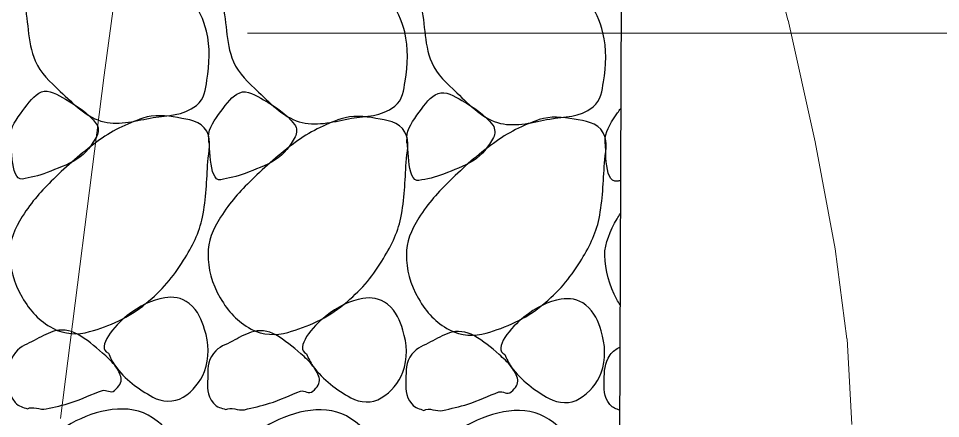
# Model space of a CAD drawing. Header units: feet. Extents: x -406 to 2003, y 7035 to 10885.
# Drawn here: x 647.85 to 664.04, y 8412.64 to 8419.67 of the extents above; entities that cross this region are included whole.
import ezdxf

# ---------------------------------------------------------------- set-up
doc = ezdxf.new("R2010")
doc.units = ezdxf.units.FT
doc.header["$LTSCALE"] = 40
doc.header["$MEASUREMENT"] = 0
doc.linetypes.add('HIDDEN', pattern=[0.375, 0.25, -0.125])
doc.layers.add('1', color=7, linetype='Continuous')
doc.layers.add('GRID', color=254, linetype='HIDDEN')
doc.layers.add('1 PROPOSED CONTOURS', color=35, linetype='Continuous', lineweight=0)

msp = doc.modelspace()

# ---------------------------------------------------------------- linework, layer by layer
at = {"layer": '1', "color": 4, "linetype": 'Continuous'}
msp.add_line((658.464, 8427.1, -4.663), (657.949, 8290.076, -4.663), dxfattribs=at)
for points, knots in [([(647.725, 8421.317, -4.663), (647.711, 8421.534, -4.663), (647.822, 8421.756, -4.663), (647.943, 8421.974, -4.663), (648.064, 8422.192, -4.663), (648.173, 8422.444, -4.663), (648.376, 8422.516, -4.663), (648.476, 8422.552, -4.663), (648.6, 8422.466, -4.663), (648.704, 8422.413, -4.663), (648.845, 8422.342, -4.663), (648.99, 8422.291, -4.663), (649.1, 8422.173, -4.663), (649.298, 8421.962, -4.663), (649.295, 8421.645, -4.663), (649.46, 8421.424, -4.663), (649.6, 8421.237, -4.663), (649.741, 8421.051, -4.663), (649.9, 8420.878, -4.663), (650.075, 8420.688, -4.663), (650.258, 8420.508, -4.663), (650.443, 8420.331, -4.663), (650.573, 8420.207, -4.663), (650.74, 8420.136, -4.663), (650.872, 8420.001, -4.663), (651.025, 8419.846, -4.663), (651.103, 8419.648, -4.663), (651.154, 8419.444, -4.663), (651.224, 8419.163, -4.663), (651.208, 8418.866, -4.663), (651.162, 8418.582, -4.663), (651.136, 8418.425, -4.663), (651.125, 8418.257, -4.663), (650.979, 8418.141, -4.663), (650.737, 8417.948, -4.663), (650.479, 8417.975, -4.663), (650.218, 8417.928, -4.663), (649.933, 8417.876, -4.663), (649.635, 8417.787, -4.663), (649.356, 8417.852, -4.663), (649.054, 8417.922, -4.663), (648.827, 8418.162, -4.663), (648.587, 8418.388, -4.663), (648.41, 8418.555, -4.663), (648.241, 8418.706, -4.663), (648.147, 8418.922, -4.663), (647.996, 8419.27, -4.663), (648.041, 8419.663, -4.663), (647.935, 8420.012, -4.663), (647.88, 8420.196, -4.663), (647.779, 8420.373, -4.663), (647.722, 8420.557, -4.663), (647.648, 8420.795, -4.663), (647.785, 8421.078, -4.663), (647.725, 8421.317, -4.663)], [0, 0, 0, 0, 0.054316, 0.054316, 0.054316, 0.108799, 0.108799, 0.108799, 0.135821, 0.135821, 0.135821, 0.172146, 0.172146, 0.172146, 0.237422, 0.237422, 0.237422, 0.292461, 0.292461, 0.292461, 0.352873, 0.352873, 0.352873, 0.395413, 0.395413, 0.395413, 0.444368, 0.444368, 0.444368, 0.51201, 0.51201, 0.51201, 0.549525, 0.549525, 0.549525, 0.611502, 0.611502, 0.611502, 0.679424, 0.679424, 0.679424, 0.752988, 0.752988, 0.752988, 0.80734, 0.80734, 0.80734, 0.894432, 0.894432, 0.894432, 0.940374, 0.940374, 0.940374, 1, 1, 1, 1]), ([(651.206, 8421.304, -4.663), (651.193, 8421.52, -4.663), (651.304, 8421.743, -4.663), (651.424, 8421.961, -4.663), (651.545, 8422.179, -4.663), (651.654, 8422.431, -4.663), (651.857, 8422.503, -4.663), (651.958, 8422.539, -4.663), (652.081, 8422.453, -4.663), (652.186, 8422.4, -4.663), (652.326, 8422.329, -4.663), (652.471, 8422.278, -4.663), (652.582, 8422.16, -4.663), (652.779, 8421.949, -4.663), (652.776, 8421.632, -4.663), (652.942, 8421.411, -4.663), (653.081, 8421.224, -4.663), (653.223, 8421.038, -4.663), (653.382, 8420.865, -4.663), (653.556, 8420.675, -4.663), (653.739, 8420.495, -4.663), (653.924, 8420.318, -4.663), (654.054, 8420.194, -4.663), (654.221, 8420.122, -4.663), (654.354, 8419.988, -4.663), (654.507, 8419.833, -4.663), (654.584, 8419.634, -4.663), (654.635, 8419.431, -4.663), (654.706, 8419.15, -4.663), (654.689, 8418.853, -4.663), (654.643, 8418.569, -4.663), (654.618, 8418.412, -4.663), (654.607, 8418.244, -4.663), (654.46, 8418.128, -4.663), (654.218, 8417.935, -4.663), (653.96, 8417.962, -4.663), (653.7, 8417.915, -4.663), (653.414, 8417.863, -4.663), (653.117, 8417.774, -4.663), (652.837, 8417.839, -4.663), (652.535, 8417.909, -4.663), (652.308, 8418.149, -4.663), (652.068, 8418.375, -4.663), (651.891, 8418.542, -4.663), (651.722, 8418.692, -4.663), (651.628, 8418.909, -4.663), (651.478, 8419.257, -4.663), (651.522, 8419.65, -4.663), (651.417, 8419.999, -4.663), (651.361, 8420.183, -4.663), (651.26, 8420.36, -4.663), (651.203, 8420.544, -4.663), (651.129, 8420.782, -4.663), (651.267, 8421.065, -4.663), (651.206, 8421.304, -4.663)], [0, 0, 0, 0, 0.054316, 0.054316, 0.054316, 0.108799, 0.108799, 0.108799, 0.135821, 0.135821, 0.135821, 0.172146, 0.172146, 0.172146, 0.237422, 0.237422, 0.237422, 0.292461, 0.292461, 0.292461, 0.352873, 0.352873, 0.352873, 0.395413, 0.395413, 0.395413, 0.444368, 0.444368, 0.444368, 0.51201, 0.51201, 0.51201, 0.549525, 0.549525, 0.549525, 0.611502, 0.611502, 0.611502, 0.679424, 0.679424, 0.679424, 0.752988, 0.752988, 0.752988, 0.80734, 0.80734, 0.80734, 0.894432, 0.894432, 0.894432, 0.940374, 0.940374, 0.940374, 1, 1, 1, 1]), ([(654.688, 8421.291, -4.663), (654.674, 8421.507, -4.663), (654.785, 8421.729, -4.663), (654.905, 8421.948, -4.663), (655.026, 8422.166, -4.663), (655.136, 8422.418, -4.663), (655.338, 8422.49, -4.663), (655.439, 8422.526, -4.663), (655.562, 8422.44, -4.663), (655.667, 8422.387, -4.663), (655.807, 8422.316, -4.663), (655.953, 8422.265, -4.663), (656.063, 8422.147, -4.663), (656.261, 8421.936, -4.663), (656.257, 8421.619, -4.663), (656.423, 8421.397, -4.663), (656.563, 8421.211, -4.663), (656.704, 8421.025, -4.663), (656.863, 8420.852, -4.663), (657.038, 8420.661, -4.663), (657.221, 8420.482, -4.663), (657.405, 8420.305, -4.663), (657.536, 8420.18, -4.663), (657.702, 8420.109, -4.663), (657.835, 8419.975, -4.663), (657.988, 8419.82, -4.663), (658.065, 8419.621, -4.663), (658.117, 8419.418, -4.663), (658.187, 8419.137, -4.663), (658.171, 8418.84, -4.663), (658.125, 8418.556, -4.663), (658.099, 8418.399, -4.663), (658.088, 8418.231, -4.663), (657.942, 8418.114, -4.663), (657.7, 8417.922, -4.663), (657.441, 8417.949, -4.663), (657.181, 8417.902, -4.663), (656.896, 8417.85, -4.663), (656.598, 8417.761, -4.663), (656.319, 8417.826, -4.663), (656.016, 8417.896, -4.663), (655.79, 8418.136, -4.663), (655.55, 8418.362, -4.663), (655.372, 8418.529, -4.663), (655.203, 8418.679, -4.663), (655.109, 8418.896, -4.663), (654.959, 8419.244, -4.663), (655.004, 8419.637, -4.663), (654.898, 8419.986, -4.663), (654.842, 8420.17, -4.663), (654.742, 8420.347, -4.663), (654.685, 8420.531, -4.663), (654.611, 8420.769, -4.663), (654.748, 8421.051, -4.663), (654.688, 8421.291, -4.663)], [0, 0, 0, 0, 0.054316, 0.054316, 0.054316, 0.108799, 0.108799, 0.108799, 0.135821, 0.135821, 0.135821, 0.172146, 0.172146, 0.172146, 0.237422, 0.237422, 0.237422, 0.292461, 0.292461, 0.292461, 0.352873, 0.352873, 0.352873, 0.395413, 0.395413, 0.395413, 0.444368, 0.444368, 0.444368, 0.51201, 0.51201, 0.51201, 0.549525, 0.549525, 0.549525, 0.611502, 0.611502, 0.611502, 0.679424, 0.679424, 0.679424, 0.752988, 0.752988, 0.752988, 0.80734, 0.80734, 0.80734, 0.894432, 0.894432, 0.894432, 0.940374, 0.940374, 0.940374, 1, 1, 1, 1]), ([(647.711, 8417.609, -4.663), (647.709, 8417.752, -4.663), (647.82, 8417.905, -4.663), (647.928, 8418.05, -4.663), (648.03, 8418.187, -4.663), (648.125, 8418.325, -4.663), (648.258, 8418.378, -4.663), (648.384, 8418.428, -4.663), (648.544, 8418.329, -4.663), (648.677, 8418.251, -4.663), (648.888, 8418.128, -4.663), (649.073, 8418.014, -4.663), (649.22, 8417.818, -4.663), (649.266, 8417.758, -4.663), (649.264, 8417.666, -4.663), (649.23, 8417.603, -4.663), (649.146, 8417.447, -4.663), (649.038, 8417.295, -4.663), (648.877, 8417.196, -4.663), (648.707, 8417.091, -4.663), (648.532, 8417.032, -4.663), (648.355, 8416.96, -4.663), (648.217, 8416.904, -4.663), (648.049, 8416.872, -4.663), (647.923, 8416.848, -4.663), (647.701, 8416.806, -4.663), (647.738, 8417.557, -4.663), (647.711, 8417.609, -4.663), (647.707, 8417.615, -4.663), (647.703, 8417.482, -4.663), (647.71, 8417.507, -4.663)], [0, 0, 0, 0, 0.103475, 0.103475, 0.103475, 0.201297, 0.201297, 0.201297, 0.293367, 0.293367, 0.293367, 0.439391, 0.439391, 0.439391, 0.484772, 0.484772, 0.484772, 0.598088, 0.598088, 0.598088, 0.7187, 0.7187, 0.7187, 0.812423, 0.812423, 0.812423, 0.978533, 0.978533, 0.978533, 1, 1, 1, 1]), ([(651.192, 8417.596, -4.663), (651.19, 8417.739, -4.663), (651.302, 8417.892, -4.663), (651.409, 8418.037, -4.663), (651.511, 8418.174, -4.663), (651.606, 8418.311, -4.663), (651.739, 8418.365, -4.663), (651.865, 8418.415, -4.663), (652.026, 8418.316, -4.663), (652.159, 8418.238, -4.663), (652.37, 8418.115, -4.663), (652.554, 8418, -4.663), (652.701, 8417.805, -4.663), (652.747, 8417.745, -4.663), (652.746, 8417.652, -4.663), (652.712, 8417.59, -4.663), (652.627, 8417.434, -4.663), (652.519, 8417.282, -4.663), (652.359, 8417.183, -4.663), (652.188, 8417.078, -4.663), (652.013, 8417.019, -4.663), (651.836, 8416.947, -4.663), (651.699, 8416.891, -4.663), (651.531, 8416.859, -4.663), (651.405, 8416.835, -4.663), (651.182, 8416.793, -4.663), (651.219, 8417.544, -4.663), (651.192, 8417.596, -4.663), (651.189, 8417.602, -4.663), (651.185, 8417.469, -4.663), (651.192, 8417.494, -4.663)], [0, 0, 0, 0, 0.103475, 0.103475, 0.103475, 0.201297, 0.201297, 0.201297, 0.293367, 0.293367, 0.293367, 0.439391, 0.439391, 0.439391, 0.484772, 0.484772, 0.484772, 0.598088, 0.598088, 0.598088, 0.7187, 0.7187, 0.7187, 0.812423, 0.812423, 0.812423, 0.978533, 0.978533, 0.978533, 1, 1, 1, 1]), ([(654.674, 8417.582, -4.663), (654.672, 8417.726, -4.663), (654.783, 8417.879, -4.663), (654.891, 8418.024, -4.663), (654.992, 8418.161, -4.663), (655.087, 8418.298, -4.663), (655.221, 8418.352, -4.663), (655.346, 8418.402, -4.663), (655.507, 8418.303, -4.663), (655.64, 8418.225, -4.663), (655.851, 8418.102, -4.663), (656.035, 8417.987, -4.663), (656.183, 8417.792, -4.663), (656.228, 8417.732, -4.663), (656.227, 8417.639, -4.663), (656.193, 8417.577, -4.663), (656.108, 8417.42, -4.663), (656, 8417.268, -4.663), (655.84, 8417.17, -4.663), (655.669, 8417.065, -4.663), (655.495, 8417.006, -4.663), (655.318, 8416.934, -4.663), (655.18, 8416.878, -4.663), (655.012, 8416.846, -4.663), (654.886, 8416.822, -4.663), (654.663, 8416.78, -4.663), (654.701, 8417.53, -4.663), (654.674, 8417.582, -4.663), (654.67, 8417.589, -4.663), (654.666, 8417.456, -4.663), (654.673, 8417.48, -4.663)], [0, 0, 0, 0, 0.103475, 0.103475, 0.103475, 0.201297, 0.201297, 0.201297, 0.293367, 0.293367, 0.293367, 0.439391, 0.439391, 0.439391, 0.484772, 0.484772, 0.484772, 0.598088, 0.598088, 0.598088, 0.7187, 0.7187, 0.7187, 0.812423, 0.812423, 0.812423, 0.978533, 0.978533, 0.978533, 1, 1, 1, 1]), ([(658.155, 8417.569, -4.663), (658.174, 8417.714, -4.663), (658.275, 8417.878, -4.663), (658.372, 8418.011, -4.663), (658.391, 8418.037, -4.663), (658.411, 8418.063, -4.663), (658.43, 8418.089, -4.663)], [0, 0, 0, 0, 0.834196, 0.834196, 0.834196, 1, 1, 1, 1]), ([(647.703, 8415.545, -4.663), (647.694, 8415.761, -4.663), (647.787, 8415.976, -4.663), (647.921, 8416.19, -4.663), (648.089, 8416.459, -4.663), (648.262, 8416.643, -4.663), (648.468, 8416.846, -4.663), (648.71, 8417.085, -4.663), (648.954, 8417.296, -4.663), (649.23, 8417.501, -4.663), (649.48, 8417.686, -4.663), (649.748, 8417.819, -4.663), (650.037, 8417.917, -4.663), (650.232, 8417.984, -4.663), (650.447, 8417.963, -4.663), (650.649, 8417.926, -4.663), (650.835, 8417.893, -4.663), (651.056, 8417.874, -4.663), (651.159, 8417.686, -4.663), (651.256, 8417.509, -4.663), (651.19, 8417.33, -4.663), (651.179, 8417.153, -4.663), (651.159, 8416.828, -4.663), (651.151, 8416.503, -4.663), (651.085, 8416.178, -4.663), (651.029, 8415.904, -4.663), (650.904, 8415.664, -4.663), (650.753, 8415.42, -4.663), (650.571, 8415.124, -4.663), (650.369, 8414.891, -4.663), (650.093, 8414.663, -4.663), (649.788, 8414.411, -4.663), (649.451, 8414.267, -4.663), (649.104, 8414.167, -4.663), (648.901, 8414.109, -4.663), (648.661, 8414.116, -4.663), (648.458, 8414.227, -4.663), (648.217, 8414.358, -4.663), (648.059, 8414.526, -4.663), (647.916, 8414.773, -4.663), (647.767, 8415.029, -4.663), (647.7, 8415.289, -4.663), (647.703, 8415.545, -4.663)], [0, 0, 0, 0, 0.060327, 0.060327, 0.060327, 0.135919, 0.135919, 0.135919, 0.224896, 0.224896, 0.224896, 0.305284, 0.305284, 0.305284, 0.359513, 0.359513, 0.359513, 0.409373, 0.409373, 0.409373, 0.456607, 0.456607, 0.456607, 0.543329, 0.543329, 0.543329, 0.616633, 0.616633, 0.616633, 0.70561, 0.70561, 0.70561, 0.803499, 0.803499, 0.803499, 0.860951, 0.860951, 0.860951, 0.929109, 0.929109, 0.929109, 1, 1, 1, 1]), ([(651.184, 8415.532, -4.663), (651.175, 8415.747, -4.663), (651.268, 8415.963, -4.663), (651.402, 8416.177, -4.663), (651.57, 8416.446, -4.663), (651.743, 8416.63, -4.663), (651.949, 8416.833, -4.663), (652.192, 8417.071, -4.663), (652.435, 8417.283, -4.663), (652.711, 8417.488, -4.663), (652.961, 8417.673, -4.663), (653.229, 8417.806, -4.663), (653.518, 8417.904, -4.663), (653.713, 8417.97, -4.663), (653.929, 8417.95, -4.663), (654.131, 8417.913, -4.663), (654.316, 8417.88, -4.663), (654.537, 8417.86, -4.663), (654.64, 8417.673, -4.663), (654.738, 8417.496, -4.663), (654.671, 8417.317, -4.663), (654.661, 8417.14, -4.663), (654.641, 8416.815, -4.663), (654.632, 8416.49, -4.663), (654.566, 8416.165, -4.663), (654.511, 8415.891, -4.663), (654.385, 8415.65, -4.663), (654.234, 8415.407, -4.663), (654.052, 8415.111, -4.663), (653.851, 8414.878, -4.663), (653.574, 8414.65, -4.663), (653.269, 8414.398, -4.663), (652.932, 8414.254, -4.663), (652.585, 8414.154, -4.663), (652.382, 8414.096, -4.663), (652.142, 8414.103, -4.663), (651.939, 8414.213, -4.663), (651.698, 8414.345, -4.663), (651.54, 8414.513, -4.663), (651.397, 8414.76, -4.663), (651.248, 8415.016, -4.663), (651.181, 8415.276, -4.663), (651.184, 8415.532, -4.663)], [0, 0, 0, 0, 0.060327, 0.060327, 0.060327, 0.135919, 0.135919, 0.135919, 0.224896, 0.224896, 0.224896, 0.305284, 0.305284, 0.305284, 0.359513, 0.359513, 0.359513, 0.409373, 0.409373, 0.409373, 0.456607, 0.456607, 0.456607, 0.543329, 0.543329, 0.543329, 0.616633, 0.616633, 0.616633, 0.70561, 0.70561, 0.70561, 0.803499, 0.803499, 0.803499, 0.860951, 0.860951, 0.860951, 0.929109, 0.929109, 0.929109, 1, 1, 1, 1]), ([(654.666, 8415.519, -4.663), (654.656, 8415.734, -4.663), (654.75, 8415.95, -4.663), (654.884, 8416.164, -4.663), (655.052, 8416.433, -4.663), (655.224, 8416.617, -4.663), (655.431, 8416.82, -4.663), (655.673, 8417.058, -4.663), (655.916, 8417.27, -4.663), (656.193, 8417.475, -4.663), (656.443, 8417.66, -4.663), (656.711, 8417.793, -4.663), (656.999, 8417.891, -4.663), (657.194, 8417.957, -4.663), (657.41, 8417.936, -4.663), (657.612, 8417.9, -4.663), (657.797, 8417.867, -4.663), (658.018, 8417.847, -4.663), (658.121, 8417.66, -4.663), (658.219, 8417.483, -4.663), (658.153, 8417.304, -4.663), (658.142, 8417.127, -4.663), (658.122, 8416.802, -4.663), (658.113, 8416.477, -4.663), (658.048, 8416.152, -4.663), (657.992, 8415.878, -4.663), (657.866, 8415.637, -4.663), (657.716, 8415.394, -4.663), (657.533, 8415.098, -4.663), (657.332, 8414.865, -4.663), (657.055, 8414.636, -4.663), (656.751, 8414.385, -4.663), (656.413, 8414.241, -4.663), (656.067, 8414.141, -4.663), (655.863, 8414.083, -4.663), (655.624, 8414.09, -4.663), (655.421, 8414.2, -4.663), (655.18, 8414.331, -4.663), (655.021, 8414.5, -4.663), (654.878, 8414.747, -4.663), (654.73, 8415.003, -4.663), (654.663, 8415.263, -4.663), (654.666, 8415.519, -4.663)], [0, 0, 0, 0, 0.060327, 0.060327, 0.060327, 0.135919, 0.135919, 0.135919, 0.224896, 0.224896, 0.224896, 0.305284, 0.305284, 0.305284, 0.359513, 0.359513, 0.359513, 0.409373, 0.409373, 0.409373, 0.456607, 0.456607, 0.456607, 0.543329, 0.543329, 0.543329, 0.616633, 0.616633, 0.616633, 0.70561, 0.70561, 0.70561, 0.803499, 0.803499, 0.803499, 0.860951, 0.860951, 0.860951, 0.929109, 0.929109, 0.929109, 1, 1, 1, 1]), ([(658.426, 8416.82, -4.663), (658.406, 8416.816, -4.663), (658.387, 8416.812, -4.663), (658.368, 8416.809, -4.663), (658.109, 8416.76, -4.663), (658.182, 8417.511, -4.663), (658.155, 8417.569, -4.663), (658.151, 8417.577, -4.663), (658.147, 8417.442, -4.663), (658.155, 8417.467, -4.663)], [0, 0, 0, 0, 0.062111, 0.062111, 0.062111, 0.892665, 0.892665, 0.892665, 1, 1, 1, 1]), ([(658.147, 8415.506, -4.663), (658.15, 8415.721, -4.663), (658.243, 8415.939, -4.663), (658.365, 8416.151, -4.663), (658.384, 8416.184, -4.663), (658.403, 8416.211, -4.663), (658.423, 8416.241, -4.663)], [0, 0, 0, 0, 0.864136, 0.864136, 0.864136, 1, 1, 1, 1]), ([(658.417, 8414.64, -4.663), (658.397, 8414.671, -4.663), (658.379, 8414.7, -4.663), (658.36, 8414.734, -4.663), (658.222, 8414.978, -4.663), (658.164, 8415.249, -4.663), (658.147, 8415.506, -4.663)], [0, 0, 0, 0, 0.120586, 0.120586, 0.120586, 1, 1, 1, 1]), ([(649.432, 8413.792, -4.663), (649.208, 8413.887, -4.663), (649.547, 8414.28, -4.663), (649.763, 8414.448, -4.663), (649.977, 8414.616, -4.663), (650.194, 8414.727, -4.663), (650.422, 8414.763, -4.663), (650.56, 8414.786, -4.663), (650.717, 8414.771, -4.663), (650.852, 8414.66, -4.663), (651.013, 8414.527, -4.663), (651.071, 8414.375, -4.663), (651.123, 8414.205, -4.663), (651.195, 8413.969, -4.663), (651.213, 8413.705, -4.663), (651.12, 8413.468, -4.663), (651.046, 8413.279, -4.663), (650.922, 8413.127, -4.663), (650.744, 8413.016, -4.663), (650.583, 8412.916, -4.663), (650.366, 8412.931, -4.663), (650.211, 8413.018, -4.663), (649.958, 8413.159, -4.663), (649.723, 8413.327, -4.663), (649.544, 8413.576, -4.663), (649.494, 8413.646, -4.663), (649.463, 8413.714, -4.663), (649.432, 8413.792, -4.663)], [0, 0, 0, 0, 0.135954, 0.135954, 0.135954, 0.270983, 0.270983, 0.270983, 0.352857, 0.352857, 0.352857, 0.450656, 0.450656, 0.450656, 0.586933, 0.586933, 0.586933, 0.695652, 0.695652, 0.695652, 0.79419, 0.79419, 0.79419, 0.954985, 0.954985, 0.954985, 1, 1, 1, 1]), ([(652.913, 8413.779, -4.663), (652.69, 8413.874, -4.663), (653.028, 8414.267, -4.663), (653.244, 8414.435, -4.663), (653.459, 8414.603, -4.663), (653.675, 8414.714, -4.663), (653.903, 8414.75, -4.663), (654.041, 8414.772, -4.663), (654.199, 8414.757, -4.663), (654.334, 8414.647, -4.663), (654.495, 8414.514, -4.663), (654.552, 8414.362, -4.663), (654.604, 8414.192, -4.663), (654.677, 8413.955, -4.663), (654.694, 8413.692, -4.663), (654.601, 8413.455, -4.663), (654.528, 8413.266, -4.663), (654.403, 8413.113, -4.663), (654.225, 8413.003, -4.663), (654.065, 8412.902, -4.663), (653.847, 8412.918, -4.663), (653.692, 8413.005, -4.663), (653.44, 8413.146, -4.663), (653.204, 8413.314, -4.663), (653.025, 8413.563, -4.663), (652.976, 8413.633, -4.663), (652.944, 8413.701, -4.663), (652.913, 8413.779, -4.663)], [0, 0, 0, 0, 0.135954, 0.135954, 0.135954, 0.270983, 0.270983, 0.270983, 0.352857, 0.352857, 0.352857, 0.450656, 0.450656, 0.450656, 0.586933, 0.586933, 0.586933, 0.695652, 0.695652, 0.695652, 0.79419, 0.79419, 0.79419, 0.954985, 0.954985, 0.954985, 1, 1, 1, 1]), ([(656.394, 8413.766, -4.663), (656.171, 8413.861, -4.663), (656.51, 8414.254, -4.663), (656.726, 8414.422, -4.663), (656.94, 8414.59, -4.663), (657.156, 8414.701, -4.663), (657.385, 8414.737, -4.663), (657.523, 8414.759, -4.663), (657.68, 8414.744, -4.663), (657.815, 8414.634, -4.663), (657.976, 8414.501, -4.663), (658.033, 8414.349, -4.663), (658.085, 8414.179, -4.663), (658.158, 8413.942, -4.663), (658.175, 8413.678, -4.663), (658.083, 8413.442, -4.663), (658.009, 8413.253, -4.663), (657.884, 8413.1, -4.663), (657.707, 8412.99, -4.663), (657.546, 8412.889, -4.663), (657.329, 8412.905, -4.663), (657.174, 8412.992, -4.663), (656.921, 8413.133, -4.663), (656.685, 8413.301, -4.663), (656.507, 8413.55, -4.663), (656.457, 8413.619, -4.663), (656.426, 8413.688, -4.663), (656.394, 8413.766, -4.663)], [0, 0, 0, 0, 0.135954, 0.135954, 0.135954, 0.270983, 0.270983, 0.270983, 0.352857, 0.352857, 0.352857, 0.450656, 0.450656, 0.450656, 0.586933, 0.586933, 0.586933, 0.695652, 0.695652, 0.695652, 0.79419, 0.79419, 0.79419, 0.954985, 0.954985, 0.954985, 1, 1, 1, 1]), ([(648.01, 8412.811, -4.663), (647.935, 8412.842, -4.663), (647.862, 8412.846, -4.663), (647.795, 8412.925, -4.663), (647.674, 8413.068, -4.663), (647.694, 8413.212, -4.663), (647.695, 8413.356, -4.663), (647.696, 8413.504, -4.663), (647.683, 8413.652, -4.663), (647.799, 8413.798, -4.663), (647.899, 8413.925, -4.663), (648.011, 8413.947, -4.663), (648.128, 8414.012, -4.663), (648.237, 8414.073, -4.663), (648.345, 8414.13, -4.663), (648.458, 8414.17, -4.663), (648.591, 8414.218, -4.663), (648.759, 8414.197, -4.663), (648.888, 8414.123, -4.663), (649.053, 8414.028, -4.663), (649.19, 8413.917, -4.663), (649.329, 8413.792, -4.663), (649.407, 8413.723, -4.663), (649.475, 8413.666, -4.663), (649.544, 8413.576, -4.663), (649.602, 8413.501, -4.663), (649.644, 8413.424, -4.663), (649.657, 8413.349, -4.663), (649.668, 8413.276, -4.663), (649.621, 8413.204, -4.663), (649.542, 8413.134, -4.663), (649.473, 8413.072, -4.663), (649.394, 8413.158, -4.663), (649.327, 8413.135, -4.663), (649.144, 8413.072, -4.663), (648.969, 8412.978, -4.663), (648.782, 8412.921, -4.663), (648.636, 8412.877, -4.663), (648.487, 8412.842, -4.663), (648.339, 8412.809, -4.663), (648.233, 8412.786, -4.663), (648.102, 8412.867, -4.663), (648.01, 8412.811, -4.663)], [0, 0, 0, 0, 0.046192, 0.046192, 0.046192, 0.130206, 0.130206, 0.130206, 0.216316, 0.216316, 0.216316, 0.290904, 0.290904, 0.290904, 0.360184, 0.360184, 0.360184, 0.442388, 0.442388, 0.442388, 0.546946, 0.546946, 0.546946, 0.604754, 0.604754, 0.604754, 0.652861, 0.652861, 0.652861, 0.699053, 0.699053, 0.699053, 0.739929, 0.739929, 0.739929, 0.850992, 0.850992, 0.850992, 0.93761, 0.93761, 0.93761, 1, 1, 1, 1]), ([(651.492, 8412.798, -4.663), (651.416, 8412.829, -4.663), (651.343, 8412.833, -4.663), (651.277, 8412.912, -4.663), (651.155, 8413.055, -4.663), (651.175, 8413.199, -4.663), (651.176, 8413.343, -4.663), (651.178, 8413.49, -4.663), (651.164, 8413.639, -4.663), (651.28, 8413.785, -4.663), (651.38, 8413.912, -4.663), (651.492, 8413.934, -4.663), (651.61, 8413.999, -4.663), (651.718, 8414.059, -4.663), (651.826, 8414.117, -4.663), (651.939, 8414.157, -4.663), (652.073, 8414.204, -4.663), (652.24, 8414.184, -4.663), (652.37, 8414.11, -4.663), (652.535, 8414.015, -4.663), (652.671, 8413.904, -4.663), (652.811, 8413.779, -4.663), (652.888, 8413.71, -4.663), (652.957, 8413.653, -4.663), (653.025, 8413.563, -4.663), (653.083, 8413.488, -4.663), (653.126, 8413.411, -4.663), (653.138, 8413.336, -4.663), (653.15, 8413.263, -4.663), (653.102, 8413.19, -4.663), (653.024, 8413.121, -4.663), (652.955, 8413.059, -4.663), (652.876, 8413.145, -4.663), (652.808, 8413.121, -4.663), (652.626, 8413.059, -4.663), (652.45, 8412.965, -4.663), (652.263, 8412.908, -4.663), (652.117, 8412.863, -4.663), (651.968, 8412.829, -4.663), (651.821, 8412.796, -4.663), (651.714, 8412.773, -4.663), (651.583, 8412.854, -4.663), (651.492, 8412.798, -4.663)], [0, 0, 0, 0, 0.046192, 0.046192, 0.046192, 0.130206, 0.130206, 0.130206, 0.216316, 0.216316, 0.216316, 0.290904, 0.290904, 0.290904, 0.360184, 0.360184, 0.360184, 0.442388, 0.442388, 0.442388, 0.546946, 0.546946, 0.546946, 0.604754, 0.604754, 0.604754, 0.652861, 0.652861, 0.652861, 0.699053, 0.699053, 0.699053, 0.739929, 0.739929, 0.739929, 0.850992, 0.850992, 0.850992, 0.93761, 0.93761, 0.93761, 1, 1, 1, 1]), ([(654.973, 8412.784, -4.663), (654.898, 8412.816, -4.663), (654.825, 8412.82, -4.663), (654.758, 8412.899, -4.663), (654.637, 8413.042, -4.663), (654.656, 8413.186, -4.663), (654.658, 8413.33, -4.663), (654.659, 8413.477, -4.663), (654.646, 8413.626, -4.663), (654.761, 8413.772, -4.663), (654.862, 8413.899, -4.663), (654.974, 8413.921, -4.663), (655.091, 8413.986, -4.663), (655.2, 8414.046, -4.663), (655.308, 8414.103, -4.663), (655.42, 8414.144, -4.663), (655.554, 8414.191, -4.663), (655.722, 8414.171, -4.663), (655.851, 8414.097, -4.663), (656.016, 8414.002, -4.663), (656.153, 8413.891, -4.663), (656.292, 8413.766, -4.663), (656.369, 8413.697, -4.663), (656.438, 8413.639, -4.663), (656.507, 8413.55, -4.663), (656.564, 8413.475, -4.663), (656.607, 8413.398, -4.663), (656.619, 8413.323, -4.663), (656.631, 8413.25, -4.663), (656.584, 8413.177, -4.663), (656.505, 8413.108, -4.663), (656.436, 8413.046, -4.663), (656.357, 8413.131, -4.663), (656.29, 8413.108, -4.663), (656.107, 8413.046, -4.663), (655.932, 8412.952, -4.663), (655.745, 8412.895, -4.663), (655.599, 8412.85, -4.663), (655.45, 8412.816, -4.663), (655.302, 8412.783, -4.663), (655.196, 8412.76, -4.663), (655.064, 8412.841, -4.663), (654.973, 8412.784, -4.663)], [0, 0, 0, 0, 0.046192, 0.046192, 0.046192, 0.130206, 0.130206, 0.130206, 0.216316, 0.216316, 0.216316, 0.290904, 0.290904, 0.290904, 0.360184, 0.360184, 0.360184, 0.442388, 0.442388, 0.442388, 0.546946, 0.546946, 0.546946, 0.604754, 0.604754, 0.604754, 0.652861, 0.652861, 0.652861, 0.699053, 0.699053, 0.699053, 0.739929, 0.739929, 0.739929, 0.850992, 0.850992, 0.850992, 0.93761, 0.93761, 0.93761, 1, 1, 1, 1]), ([(658.41, 8412.787, -4.663), (658.348, 8412.809, -4.663), (658.29, 8412.822, -4.663), (658.239, 8412.886, -4.663), (658.126, 8413.029, -4.663), (658.136, 8413.173, -4.663), (658.139, 8413.317, -4.663), (658.142, 8413.464, -4.663), (658.141, 8413.612, -4.663), (658.243, 8413.759, -4.663), (658.292, 8413.83, -4.663), (658.349, 8413.862, -4.663), (658.415, 8413.896, -4.663)], [0, 0, 0, 0, 0.150104, 0.150104, 0.150104, 0.487134, 0.487134, 0.487134, 0.832567, 0.832567, 0.832567, 1, 1, 1, 1]), ([(647.698, 8411.152, -4.663), (647.595, 8411.358, -4.663), (647.776, 8411.65, -4.663), (647.95, 8411.866, -4.663), (648.198, 8412.174, -4.663), (648.461, 8412.378, -4.663), (648.781, 8412.555, -4.663), (649.204, 8412.79, -4.663), (649.798, 8412.937, -4.663), (650.21, 8412.651, -4.663), (650.632, 8412.358, -4.663), (650.949, 8411.945, -4.663), (651.067, 8411.457, -4.663), (651.146, 8411.132, -4.663), (651.182, 8410.808, -4.663), (651.165, 8410.482, -4.663), (651.14, 8409.971, -4.663), (651.086, 8409.461, -4.663), (651.058, 8408.951, -4.663), (651.044, 8408.698, -4.663), (651.089, 8408.444, -4.663), (651.055, 8408.191, -4.663), (651.019, 8407.928, -4.663), (650.799, 8407.745, -4.663), (650.61, 8407.535, -4.663), (650.406, 8407.309, -4.663), (650.192, 8407.114, -4.663), (649.95, 8406.993, -4.663), (649.629, 8406.833, -4.663), (649.153, 8406.971, -4.663), (648.84, 8407.236, -4.663), (648.657, 8407.39, -4.663), (648.517, 8407.551, -4.663), (648.434, 8407.759, -4.663), (648.258, 8408.195, -4.663), (648.116, 8408.626, -4.663), (647.996, 8409.076, -4.663), (647.871, 8409.547, -4.663), (647.708, 8410.011, -4.663), (647.684, 8410.495, -4.663), (647.673, 8410.714, -4.663), (647.688, 8410.933, -4.663), (647.698, 8411.152, -4.663)], [0, 0, 0, 0, 0.050597, 0.050597, 0.050597, 0.122728, 0.122728, 0.122728, 0.218507, 0.218507, 0.218507, 0.316787, 0.316787, 0.316787, 0.38235, 0.38235, 0.38235, 0.484937, 0.484937, 0.484937, 0.535738, 0.535738, 0.535738, 0.588733, 0.588733, 0.588733, 0.645816, 0.645816, 0.645816, 0.721809, 0.721809, 0.721809, 0.766098, 0.766098, 0.766098, 0.85889, 0.85889, 0.85889, 0.956017, 0.956017, 0.956017, 1, 1, 1, 1]), ([(651.179, 8411.139, -4.663), (651.077, 8411.345, -4.663), (651.257, 8411.637, -4.663), (651.431, 8411.853, -4.663), (651.68, 8412.161, -4.663), (651.943, 8412.364, -4.663), (652.262, 8412.541, -4.663), (652.686, 8412.776, -4.663), (653.279, 8412.924, -4.663), (653.691, 8412.638, -4.663), (654.114, 8412.345, -4.663), (654.43, 8411.932, -4.663), (654.548, 8411.444, -4.663), (654.627, 8411.119, -4.663), (654.663, 8410.795, -4.663), (654.647, 8410.469, -4.663), (654.621, 8409.958, -4.663), (654.567, 8409.448, -4.663), (654.539, 8408.938, -4.663), (654.525, 8408.685, -4.663), (654.571, 8408.431, -4.663), (654.536, 8408.178, -4.663), (654.5, 8407.915, -4.663), (654.281, 8407.732, -4.663), (654.091, 8407.522, -4.663), (653.888, 8407.296, -4.663), (653.673, 8407.101, -4.663), (653.432, 8406.98, -4.663), (653.11, 8406.82, -4.663), (652.634, 8406.958, -4.663), (652.321, 8407.223, -4.663), (652.139, 8407.377, -4.663), (651.999, 8407.538, -4.663), (651.915, 8407.746, -4.663), (651.739, 8408.182, -4.663), (651.598, 8408.613, -4.663), (651.478, 8409.063, -4.663), (651.352, 8409.534, -4.663), (651.189, 8409.998, -4.663), (651.165, 8410.482, -4.663), (651.155, 8410.701, -4.663), (651.169, 8410.92, -4.663), (651.179, 8411.139, -4.663)], [0, 0, 0, 0, 0.050597, 0.050597, 0.050597, 0.122728, 0.122728, 0.122728, 0.218507, 0.218507, 0.218507, 0.316787, 0.316787, 0.316787, 0.38235, 0.38235, 0.38235, 0.484937, 0.484937, 0.484937, 0.535738, 0.535738, 0.535738, 0.588733, 0.588733, 0.588733, 0.645816, 0.645816, 0.645816, 0.721809, 0.721809, 0.721809, 0.766098, 0.766098, 0.766098, 0.85889, 0.85889, 0.85889, 0.956017, 0.956017, 0.956017, 1, 1, 1, 1]), ([(654.661, 8411.126, -4.663), (654.558, 8411.332, -4.663), (654.739, 8411.624, -4.663), (654.913, 8411.84, -4.663), (655.161, 8412.147, -4.663), (655.424, 8412.351, -4.663), (655.743, 8412.528, -4.663), (656.167, 8412.763, -4.663), (656.761, 8412.91, -4.663), (657.172, 8412.625, -4.663), (657.595, 8412.332, -4.663), (657.911, 8411.918, -4.663), (658.03, 8411.431, -4.663), (658.109, 8411.106, -4.663), (658.144, 8410.782, -4.663), (658.128, 8410.455, -4.663), (658.103, 8409.945, -4.663), (658.048, 8409.435, -4.663), (658.02, 8408.925, -4.663), (658.007, 8408.672, -4.663), (658.052, 8408.418, -4.663), (658.018, 8408.165, -4.663), (657.981, 8407.902, -4.663), (657.762, 8407.719, -4.663), (657.573, 8407.509, -4.663), (657.369, 8407.283, -4.663), (657.155, 8407.088, -4.663), (656.913, 8406.967, -4.663), (656.591, 8406.807, -4.663), (656.116, 8406.945, -4.663), (655.803, 8407.21, -4.663), (655.62, 8407.364, -4.663), (655.48, 8407.525, -4.663), (655.396, 8407.733, -4.663), (655.221, 8408.169, -4.663), (655.079, 8408.6, -4.663), (654.959, 8409.05, -4.663), (654.834, 8409.521, -4.663), (654.671, 8409.985, -4.663), (654.647, 8410.469, -4.663), (654.636, 8410.688, -4.663), (654.651, 8410.907, -4.663), (654.661, 8411.126, -4.663)], [0, 0, 0, 0, 0.050597, 0.050597, 0.050597, 0.122728, 0.122728, 0.122728, 0.218507, 0.218507, 0.218507, 0.316787, 0.316787, 0.316787, 0.38235, 0.38235, 0.38235, 0.484937, 0.484937, 0.484937, 0.535738, 0.535738, 0.535738, 0.588733, 0.588733, 0.588733, 0.645816, 0.645816, 0.645816, 0.721809, 0.721809, 0.721809, 0.766098, 0.766098, 0.766098, 0.85889, 0.85889, 0.85889, 0.956017, 0.956017, 0.956017, 1, 1, 1, 1])]:
    msp.add_open_spline(points, degree=3, knots=knots, dxfattribs=at)
at = {"layer": '1 PROPOSED CONTOURS', "color": 35, "elevation": 510}
for points in [[(649.36, 8418.671), (650.145, 8424.471)], [(660.791, 8421.976), (661.364, 8419.637)]]:
    msp.add_lwpolyline(points, dxfattribs=at)
at = {"layer": '1 PROPOSED CONTOURS', "color": 35, "extrusion": (0.976009, 0.217728, 0), "elevation": 2478.691}
msp.add_lwpolyline([(8073.647, 510), (8071.462, 510)], dxfattribs=at)
at = {"layer": '1 PROPOSED CONTOURS', "color": 35, "extrusion": (0.992063, -0.125744, 0), "elevation": -414.394}
msp.add_lwpolyline([(8427.424, 510), (8433.503, 510)], dxfattribs=at)
at = {"layer": '1 PROPOSED CONTOURS', "color": 35, "extrusion": (0.982805, 0.184647, 0), "elevation": 2204.729}
msp.add_lwpolyline([(8150.557, 510), (8148.643, 510)], dxfattribs=at)
at = {"layer": '1 PROPOSED CONTOURS', "color": 35, "extrusion": (0.991669, 0.128815, 0), "elevation": 1740.735}
msp.add_lwpolyline([(8260.209, 510), (8258.612, 510)], dxfattribs=at)
at = {"layer": '1 PROPOSED CONTOURS', "color": 35, "extrusion": (0.998447, 0.055716, 0), "elevation": 1130.169}
msp.add_lwpolyline([(8364.063, 510), (8362.559, 510)], dxfattribs=at)
at = {"layer": 'GRID', "color": 252, "linetype": 'HIDDEN', "lineweight": 0, "ltscale": 1.3}
msp.add_line((-342.624, 8419.41), (1939.967, 8419.41), dxfattribs=at)

doc.saveas('drawing.dxf')
